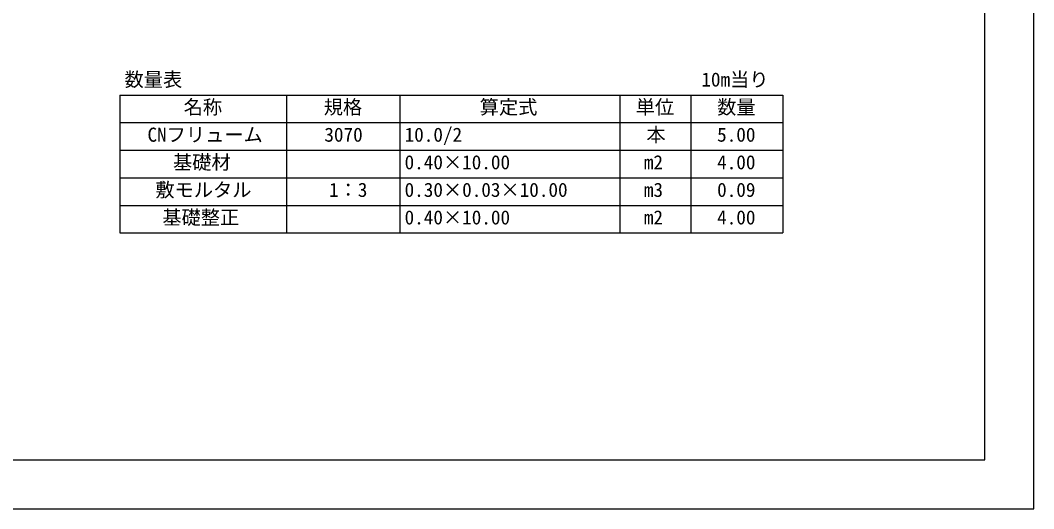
# Model space of a CAD drawing. Units: millimetres, scale not verified. Extents: x 0 to 12600, y -2970 to 2970.
# Drawn here: x 10525 to 12600, y -2970 to -1969 of the extents above; entities that cross this region are included whole.
import ezdxf
from ezdxf.enums import TextEntityAlignment as Align

# ---------------------------------------------------------------- set-up
doc = ezdxf.new("R2010")
doc.units = ezdxf.units.MM
doc.header["$LTSCALE"] = 40
doc.layers.add('Defpoints_2', color=7, linetype='Continuous', lineweight=25)
doc.layers.add('文字', color=5, linetype='Continuous', lineweight=25)
doc.styles.add('ＭＳ ゴシック', font='')
doc.styles.get('ＭＳ ゴシック').set_extended_font_data('MS Gothic')

msp = doc.modelspace()

# ---------------------------------------------------------------- linework, layer by layer
at = {"layer": 'Defpoints_2'}
for p, q in [((12600, -2970), (12600, 0)), ((8400, -2970), (12600, -2970))]:
    msp.add_line(p, q, dxfattribs=at)
at = {"layer": '文字'}
for p, q in [((12500, -2870), (12500, -100)), ((10728.97, -2122.55), (12086.09, -2122.55)), ((10728.97, -2122.55), (10728.97, -2404.99)), ((11070.27, -2122.55), (11070.27, -2404.99)), ((11302.39, -2122.55), (11302.39, -2404.99)), ((11752.86, -2122.55), (11752.86, -2404.99)), ((11897.64, -2122.55), (11897.64, -2404.99)), ((12086.09, -2122.55), (12086.09, -2404.99)), ((10728.97, -2179.04), (12086.09, -2179.04)), ((10728.97, -2235.53), (12086.09, -2235.53)), ((10728.97, -2292.02), (12086.09, -2292.02)), ((10728.97, -2348.5), (12086.09, -2348.5)), ((10728.97, -2404.99), (12086.09, -2404.99)), ((8500, -2870), (12500, -2870))]:
    msp.add_line(p, q, dxfattribs=at)

# ---------------------------------------------------------------- texts
at = {"layer": '文字', "style": 'ＭＳ ゴシック'}
for s, p in [('数量表', (10738.47, -2113.86)), ('10m当り', (11919.48, -2113.86)), ('名称', (10859.51, -2170.35)), ('規格', (11146.22, -2170.35)), ('算定式', (11465.68, -2170.35)), ('単位', (11785.14, -2170.35)), ('数量', (11951.76, -2170.35)), ('CNフリューム', (10785.46, -2226.84)), ('3070', (11147.57, -2226.84)), ('10.0/2', (11311.88, -2226.84)), ('本', (11806.98, -2226.84)), ('5.00', (11951.76, -2226.84)), ('基礎材', (10837.68, -2283.33)), ('0.40×10.00', (11311.88, -2283.33)), ('m2', (11801.76, -2283.33)), ('4.00', (11951.76, -2283.33)), ('敷モルタル', (10801.6, -2339.81)), ('1：3', (11157.14, -2339.81)), ('0.30×0.03×10.00', (11311.88, -2339.81)), ('m3', (11801.76, -2339.81)), ('0.09', (11951.76, -2339.81)), ('基礎整正', (10815.84, -2396.3)), ('0.40×10.00', (11311.88, -2396.3)), ('m2', (11801.76, -2396.3)), ('4.00', (11951.76, -2396.3))]:
    msp.add_text(s, height=28.86, dxfattribs=at).set_placement(p, align=Align.BOTTOM_LEFT)

doc.saveas('drawing.dxf')
